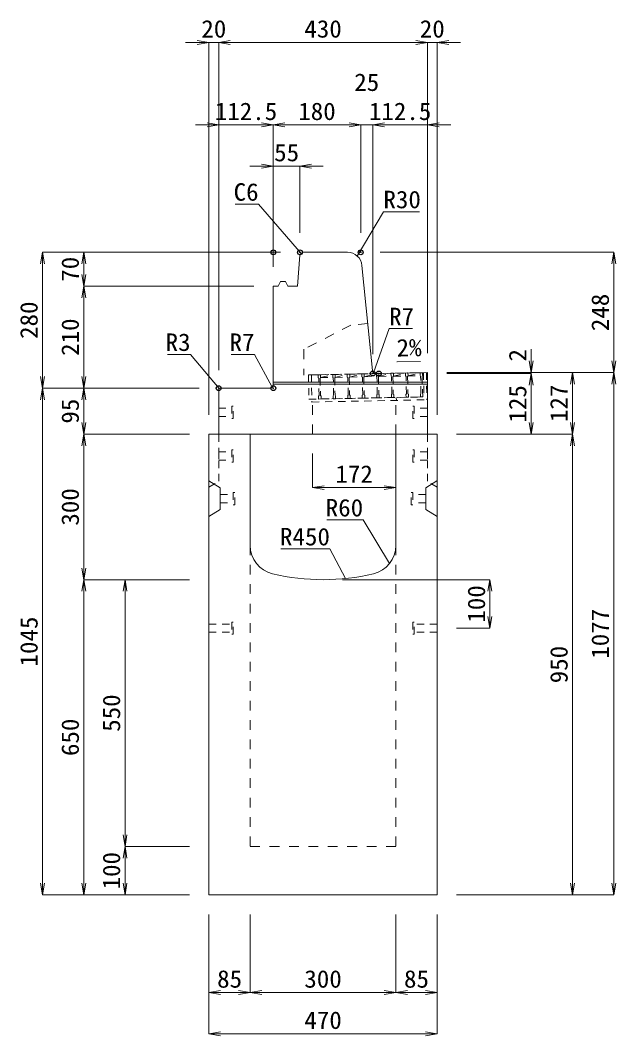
# Model space of a CAD drawing. Units: millimetres at full size; some dimension numbers follow another scale. Extents: x -18734 to 51600, y -18820 to 17820.
# Drawn here: x 6276 to 7503, y -5960 to -3867 of the extents above; entities that cross this region are included whole.
import ezdxf
from ezdxf.enums import TextEntityAlignment as Align

# ---------------------------------------------------------------- set-up
doc = ezdxf.new("R2010")
doc.units = ezdxf.units.MM
doc.header["$LTSCALE"] = 20
doc.header["$PDMODE"] = 32
doc.header["$PDSIZE"] = 10
doc.linetypes.add('USER1', pattern=[2, 1, -1])
doc.linetypes.add('USER2', pattern=[1.35, 0.75, -0.6])
for name, color, linetype, lineweight in [('インサート', 3, 'USER2', 9), ('グレーチング', 7, 'USER2', 5), ('受枠', 3, 'USER2', 9), ('寸法線', 7, 'Continuous', 13), ('引出線', 4, 'Continuous', 13), ('本体', 2, 'Continuous', 13), ('目地', 132, 'Continuous', 5)]:
    doc.layers.add(name, color=color, linetype=linetype, lineweight=lineweight)
doc.layers.add('作業エリア', color=11, linetype='Continuous')
doc.styles.add('ＭＳ 明朝', font='')
doc.styles.get('ＭＳ 明朝').set_extended_font_data('MS Mincho')

# ---------------------------------------------------------------- blocks, each defined once
blk = doc.blocks.new('open_arrow')
at = {"color": 0, "linetype": 'Continuous', "lineweight": -2}
blk.add_lwpolyline([(7.5, 1.25), (0, 0), (7.5, -1.25)], dxfattribs=at)

msp = doc.modelspace()

# ---------------------------------------------------------------- linework, layer by layer
at = {"layer": 'インサート'}
for p, q in [((6685, -4666.5), (6712, -4666.5)), ((6685, -4666.5), (6685, -4683.5)), ((6715, -4662.5), (6712, -4662.5)), ((6712, -4662.5), (6712, -4687.5)), ((6715, -4687.5), (6715, -4662.5)), ((7085, -4662.5), (7088, -4662.5)), ((7085, -4687.5), (7085, -4662.5)), ((7088, -4662.5), (7088, -4687.5)), ((7115, -4666.5), (7088, -4666.5)), ((7115, -4666.5), (7115, -4683.5)), ((6685, -4683.5), (6712, -4683.5)), ((6712, -4687.5), (6715, -4687.5)), ((7088, -4687.5), (7085, -4687.5)), ((7115, -4683.5), (7088, -4683.5)), ((6685, -4756.5), (6712, -4756.5)), ((6685, -4756.5), (6685, -4773.5)), ((6715, -4752.5), (6712, -4752.5)), ((6712, -4752.5), (6712, -4777.5)), ((6715, -4777.5), (6715, -4752.5)), ((7085, -4752.5), (7088, -4752.5)), ((7085, -4777.5), (7085, -4752.5)), ((7088, -4752.5), (7088, -4777.5)), ((7115, -4756.5), (7088, -4756.5)), ((7115, -4756.5), (7115, -4773.5)), ((6685, -4773.5), (6712, -4773.5)), ((6712, -4777.5), (6715, -4777.5)), ((7088, -4777.5), (7085, -4777.5)), ((7115, -4773.5), (7088, -4773.5)), ((6688.2, -4844.5), (6715.2, -4844.5)), ((6688.2, -4844.5), (6688.2, -4861.5)), ((6718.2, -4840.5), (6715.2, -4840.5)), ((6715.2, -4840.5), (6715.2, -4865.5)), ((6718.2, -4865.5), (6718.2, -4840.5)), ((7081.8, -4840.5), (7084.8, -4840.5)), ((7081.8, -4865.5), (7081.8, -4840.5)), ((7084.8, -4840.5), (7084.8, -4865.5)), ((7111.8, -4844.5), (7084.8, -4844.5)), ((7111.8, -4844.5), (7111.8, -4861.5)), ((6688.2, -4861.5), (6715.2, -4861.5)), ((6715.2, -4865.5), (6718.2, -4865.5)), ((7084.8, -4865.5), (7081.8, -4865.5)), ((7111.8, -4861.5), (7084.8, -4861.5)), ((6715, -5107.5), (6712, -5107.5)), ((6712, -5107.5), (6712, -5132.5)), ((6715, -5132.5), (6715, -5107.5)), ((7088, -5107.5), (7085, -5107.5)), ((7085, -5107.5), (7085, -5132.5)), ((7088, -5132.5), (7088, -5107.5)), ((6665, -5111.5), (6712, -5111.5)), ((6665, -5111.5), (6665, -5128.5)), ((6665, -5128.5), (6712, -5128.5)), ((7135, -5111.5), (7088, -5111.5)), ((7135, -5128.5), (7088, -5128.5)), ((7135, -5128.5), (7135, -5111.5)), ((6712, -5132.5), (6715, -5132.5)), ((7085, -5132.5), (7088, -5132.5))]:
    msp.add_line(p, q, dxfattribs=at)
at = {"layer": 'グレーチング'}
for p, q in [((6889.92, -4597.5), (7104.88, -4593.2)), ((6895.04, -4603.4), (6919.92, -4596.9)), ((6895.04, -4603.4), (6920.04, -4602.9)), ((6925.04, -4602.8), (6949.91, -4596.3)), ((6925.04, -4602.8), (6950.03, -4602.3)), ((6955.03, -4602.2), (6979.91, -4595.7)), ((6955.03, -4602.2), (6980.03, -4601.7)), ((6985.03, -4601.6), (7009.9, -4595.1)), ((6985.03, -4601.6), (7010.02, -4601.1)), ((7015.02, -4601), (7039.89, -4594.5)), ((7015.02, -4601), (7040.01, -4600.5)), ((7045.01, -4600.4), (7069.89, -4593.9)), ((7045.01, -4600.4), (7070.01, -4599.9)), ((7075.01, -4599.8), (7099.88, -4593.3)), ((7075.01, -4599.8), (7100, -4599.3)), ((6890.92, -4647.49), (7105.88, -4643.19))]:
    msp.add_line(p, q, dxfattribs=at)
for points in [[(6889.92, -4597.5), (6894.92, -4597.4), (6895.04, -4603.4), (6894.06, -4604.42), (6894.78, -4640.41), (6895.8, -4641.39), (6895.92, -4647.39), (6890.92, -4647.49), (6890.8, -4641.49), (6891.78, -4640.47), (6891.06, -4604.48), (6890.04, -4603.5)], [(6919.92, -4596.9), (6924.92, -4596.8), (6925.04, -4602.8), (6924.06, -4603.82), (6924.78, -4639.81), (6925.8, -4640.79), (6925.92, -4646.79), (6920.92, -4646.89), (6920.8, -4640.89), (6921.78, -4639.87), (6921.06, -4603.88), (6920.04, -4602.9)], [(6949.91, -4596.3), (6954.91, -4596.2), (6955.03, -4602.2), (6954.05, -4603.22), (6954.77, -4639.21), (6955.79, -4640.19), (6955.91, -4646.19), (6950.91, -4646.29), (6950.79, -4640.29), (6951.77, -4639.27), (6951.05, -4603.28), (6950.03, -4602.3)], [(6979.91, -4595.7), (6984.91, -4595.6), (6985.03, -4601.6), (6984.05, -4602.62), (6984.77, -4638.61), (6985.79, -4639.59), (6985.91, -4645.59), (6980.91, -4645.69), (6980.79, -4639.69), (6981.77, -4638.67), (6981.05, -4602.68), (6980.03, -4601.7)], [(7009.9, -4595.1), (7014.9, -4595), (7015.02, -4601), (7014.04, -4602.02), (7014.76, -4638.01), (7015.78, -4638.99), (7015.9, -4644.99), (7010.9, -4645.09), (7010.78, -4639.09), (7011.76, -4638.07), (7011.04, -4602.08), (7010.02, -4601.1)], [(7039.89, -4594.5), (7044.89, -4594.4), (7045.01, -4600.4), (7044.03, -4601.42), (7044.75, -4637.41), (7045.77, -4638.39), (7045.89, -4644.39), (7040.89, -4644.49), (7040.77, -4638.49), (7041.75, -4637.47), (7041.03, -4601.48), (7040.01, -4600.5)], [(7069.89, -4593.9), (7074.89, -4593.8), (7075.01, -4599.8), (7074.03, -4600.82), (7074.75, -4636.81), (7075.77, -4637.79), (7075.89, -4643.79), (7070.89, -4643.89), (7070.77, -4637.89), (7071.75, -4636.87), (7071.03, -4600.88), (7070.01, -4599.9)], [(7099.88, -4593.3), (7104.88, -4593.2), (7105, -4599.2), (7104.02, -4600.22), (7104.74, -4636.21), (7105.76, -4637.19), (7105.88, -4643.19), (7100.88, -4643.29), (7100.76, -4637.29), (7101.74, -4636.27), (7101.02, -4600.28), (7100, -4599.3)]]:
    msp.add_lwpolyline(points, close=True, dxfattribs=at)
at = {"layer": '作業エリア'}
for p in [(6797.5, -4345), (6852.5, -4345), (6977.5, -4345), (7002.5, -4595), (7015, -4595), (6685, -4625), (6797.5, -4625)]:
    msp.add_point(p, dxfattribs=at)
at = {"layer": '受枠'}
for p, q in [((6869.93, -4597.9), (7112.88, -4593.04)), ((6869.93, -4597.9), (6870.93, -4647.89)), ((6875.93, -4597.78), (6877.05, -4653.77)), ((7106.88, -4593.16), (7107.88, -4643.15)), ((7112.88, -4593.04), (7114, -4649.03)), ((6870.93, -4647.89), (7107.88, -4643.15)), ((7050.89, -4644.29), (7051.01, -4650.29)), ((6877.05, -4653.77), (7114, -4649.03))]:
    msp.add_line(p, q, dxfattribs=at)
at = {"layer": '寸法線'}
for p, q in [((6733, -3912.31), (6617, -3912.31)), ((6665, -4680), (6665, -3912.31)), ((6685, -3912.31), (7115, -3912.31)), ((6685, -4588), (6685, -3912.31)), ((6685, -4588), (6685, -3912.31)), ((7067, -3912.31), (7183, -3912.31)), ((7115, -4553), (7115, -3912.31)), ((7115, -4553), (7115, -3912.31)), ((7135, -4680), (7135, -3912.31)), ((6637, -4082.31), (6797.5, -4082.31)), ((6685, -4588), (6685, -4082.31)), ((6797.5, -4082.31), (6977.5, -4082.31)), ((6797.5, -4375), (6797.5, -4082.31)), ((6797.5, -4375), (6797.5, -4082.31)), ((6929.5, -4082.31), (7050.5, -4082.31)), ((6977.5, -4305), (6977.5, -4082.31)), ((6977.5, -4305), (6977.5, -4082.31)), ((7002.5, -4555), (7002.5, -4082.31)), ((7002.5, -4082.31), (7163, -4082.31)), ((7002.5, -4555), (7002.5, -4082.31)), ((7115, -4553), (7115, -4082.31)), ((6749.5, -4167.31), (6900.5, -4167.31)), ((6797.5, -4375), (6797.5, -4167.31)), ((6852.5, -4305), (6852.5, -4167.31)), ((6322.06, -4625), (6322.06, -4345)), ((6812.5, -4345), (6322.06, -4345)), ((6407.06, -4415), (6407.06, -4345)), ((6812.5, -4345), (6407.06, -4345)), ((7017.5, -4345), (7498.78, -4345)), ((7498.78, -4593), (7498.78, -4345)), ((6407.06, -4625), (6407.06, -4415)), ((6757.5, -4415), (6407.06, -4415)), ((6757.5, -4415), (6407.06, -4415)), ((7328.78, -4643), (7328.78, -4545)), ((7155, -4593), (7498.78, -4593)), ((7155, -4593), (7413.78, -4593)), ((7155, -4593), (7328.78, -4593)), ((7155, -4593), (7498.78, -4593)), ((7155, -4595), (7328.78, -4595)), ((7155, -4595), (7328.78, -4595)), ((7328.78, -4720), (7328.78, -4595)), ((7413.78, -4720), (7413.78, -4593)), ((7498.78, -4593), (7498.78, -5670)), ((6322.06, -5670), (6322.06, -4625)), ((6645, -4625), (6322.06, -4625)), ((6645, -4625), (6322.06, -4625)), ((6407.06, -4720), (6407.06, -4625)), ((6645, -4625), (6407.06, -4625)), ((6645, -4625), (6407.06, -4625)), ((6407.06, -4720), (6407.06, -5020)), ((6625, -4720), (6407.06, -4720)), ((6625, -4720), (6407.06, -4720)), ((7175, -4720), (7413.78, -4720)), ((7175, -4720), (7413.78, -4720)), ((7175, -4720), (7328.78, -4720)), ((7413.78, -4720), (7413.78, -5670)), ((6878, -4760), (6878, -4830.23)), ((6878, -4830.23), (7050, -4830.23)), ((6625, -5020), (6407.06, -5020)), ((6407.06, -5670), (6407.06, -5020)), ((6625, -5020), (6407.06, -5020)), ((6492.06, -5020), (6492.06, -5570)), ((6625, -5020), (6492.06, -5020)), ((6940, -5020), (7243.78, -5020)), ((7243.78, -5020), (7243.78, -5120)), ((7175, -5120), (7243.78, -5120)), ((6625, -5570), (6492.06, -5570)), ((6492.06, -5570), (6492.06, -5670)), ((6625, -5570), (6492.06, -5570)), ((6625, -5670), (6322.06, -5670)), ((6625, -5670), (6407.06, -5670)), ((6625, -5670), (6492.06, -5670)), ((7175, -5670), (7413.78, -5670)), ((7175, -5670), (7498.78, -5670)), ((6665, -5710), (6665, -5871.16)), ((6665, -5710), (6665, -5956.16)), ((6750, -5710), (6750, -5871.16)), ((6750, -5710), (6750, -5871.16)), ((7050, -5710), (7050, -5871.16)), ((7050, -5710), (7050, -5871.16)), ((7135, -5710), (7135, -5871.16)), ((7135, -5710), (7135, -5956.16)), ((6665, -5871.16), (6750, -5871.16)), ((6750, -5871.16), (7050, -5871.16)), ((7050, -5871.16), (7135, -5871.16)), ((6665, -5956.16), (7135, -5956.16))]:
    msp.add_line(p, q, dxfattribs=at)
at = {"layer": '引出線'}
for points in [[(6855.29, -4347.99), (6767.27, -4245.82), (6718.92, -4245.82)], [(6970.48, -4352.76), (7024.33, -4261.36), (7099, -4261.36)], [(7004.14, -4593.19), (7036.08, -4502.42), (7084.01, -4502.42)], [(6685.88, -4625.88), (6627.15, -4555.51), (6579.43, -4555.51)], [(6795.45, -4622.95), (6758.75, -4555.51), (6710.82, -4555.51)], [(7052.12, -4570.88), (7100.83, -4569.9), (7052.08, -4570.88)], [(7037.07, -4986.68), (6982.66, -4896.79), (6907.98, -4896.79)], [(6946.44, -5017.6), (6914.22, -4956.45), (6813.21, -4956.45)]]:
    msp.add_lwpolyline(points, dxfattribs=at)
at = {"layer": '本体'}
for p, q in [((6847.5, -4415), (6852.07, -4350.98)), ((6852.07, -4350.98), (6858.5, -4345)), ((6858.5, -4345), (6950.35, -4345)), ((6980.2, -4372.01), (7001.87, -4588.7)), ((6797.5, -4415), (6797.5, -4618)), ((6797.5, -4415), (6807.5, -4415)), ((6807.5, -4415), (6812.5, -4405)), ((6812.5, -4405), (6822.5, -4405)), ((6822.5, -4405), (6827.5, -4415)), ((6827.5, -4415), (6847.5, -4415)), ((7015, -4595), (7008.83, -4595)), ((7115, -4593), (7015, -4595)), ((7115, -4593), (7115, -4720)), ((6790.5, -4625), (6688, -4625)), ((6685, -4628), (6685, -4720)), ((6665, -4720), (6665, -5670)), ((6665, -4720), (6750, -4720)), ((6685, -4720), (7115, -4720)), ((6750, -4720), (6750, -4949.47)), ((7050, -4720), (7135, -4720)), ((7050, -4720), (7050, -4949.47)), ((7135, -4720), (7135, -5670)), ((6665, -5670), (7135, -5670))]:
    msp.add_line(p, q, dxfattribs=at)
at = {"layer": '本体', "linetype": 'USER1'}
for p, q in [((6957.5, -4495), (6860.5, -4545)), ((6992.2, -4492), (6957.5, -4495)), ((6860.5, -4545), (6860.5, -4598.09)), ((7015, -4595), (6860.5, -4598.09)), ((7050, -4720), (7050, -4644.31)), ((6878, -4720), (6878, -4647.75))]:
    msp.add_line(p, q, dxfattribs=at)
at = {"layer": '本体', "linetype": 'USER2', "lineweight": 9}
for p, q in [((6685, -4817), (6685, -4720)), ((7115, -4817), (7115, -4720)), ((6665, -4829.5), (6685, -4817)), ((7135, -4829.5), (7115, -4817))]:
    msp.add_line(p, q, dxfattribs=at)
at = {"layer": '本体', "lineweight": 9}
for p, q in [((6665, -4816), (6688.2, -4830.5)), ((6688.2, -4830.5), (6688.2, -4875.5)), ((7134.58, -4816.26), (7111.8, -4830.5)), ((7111.8, -4830.5), (7111.8, -4875.5)), ((6688.2, -4875.5), (6665, -4890)), ((7111.8, -4875.5), (7135, -4890))]:
    msp.add_line(p, q, dxfattribs=at)
at = {"layer": '本体', "linetype": 'USER1', "lineweight": 15}
for p, q in [((6750, -4949.47), (6750, -5570)), ((7050, -4949.47), (7050, -5570)), ((6750, -5570), (7050, -5570))]:
    msp.add_line(p, q, dxfattribs=at)
at = {"layer": '本体'}
for centre, radius, start, end in [((6950.35, -4375), 30, 5.71059, 90), ((7008.83, -4588), 7, 185.71059, 270), ((6688, -4628), 3, 90, 180), ((6790.5, -4618), 7, 270, 0), ((6810, -4949.47), 60, 180, 256.65764), ((6990, -4949.47), 60, 283.34236, 0), ((6900, -4570), 450, 256.65764, 283.34236)]:
    msp.add_arc(centre, radius, start, end, dxfattribs=at)
at = {"layer": '目地'}
for p, q in [((7115, -4613), (6797.5, -4613)), ((7115, -4617), (6797.5, -4617))]:
    msp.add_line(p, q, dxfattribs=at)

# ---------------------------------------------------------------- block references
at = {"layer": '寸法線', "xscale": 3.2, "yscale": 3.2}
for p, rotation in [((6665, -3912.31), 180), ((7115, -3912.31), 180), ((7115, -3912.31), 180), ((6685, -4082.31), 180), ((6797.5, -4082.31), 180), ((6977.5, -4082.31), 180), ((6977.5, -4082.31), 180), ((6797.5, -4167.31), 180), ((6322.06, -4345), 270), ((6407.06, -4345), 270), ((7498.78, -4345), 270), ((6407.06, -4415), 90), ((6407.06, -4415), 270), ((7328.78, -4593), 90), ((7498.78, -4593), 90), ((6322.06, -4625), 90), ((6407.06, -4625), 90), ((7328.78, -4595), 270), ((7328.78, -4595), 270), ((7413.78, -4593), 270), ((7498.78, -4593), 270), ((6322.06, -4625), 270), ((6407.06, -4625), 270), ((6407.06, -4720), 90), ((7328.78, -4720), 90), ((7413.78, -4720), 90), ((6407.06, -4720), 270), ((7413.78, -4720), 270), ((7050, -4830.23), 180), ((6407.06, -5020), 90), ((6407.06, -5020), 270), ((6492.06, -5020), 270), ((7243.78, -5020), 270), ((7243.78, -5120), 90), ((6492.06, -5570), 90), ((6492.06, -5570), 270), ((6322.06, -5670), 90), ((6407.06, -5670), 90), ((6492.06, -5670), 90), ((7413.78, -5670), 90), ((7498.78, -5670), 90), ((6750, -5871.16), 180), ((7050, -5871.16), 180), ((7135, -5871.16), 180), ((7135, -5956.16), 180)]:
    msp.add_blockref('open_arrow', p, dxfattribs=dict(at, rotation=rotation))
for p in [(6685, -3912.31), (6685, -3912.31), (7135, -3912.31), (6797.5, -4082.31), (7002.5, -4082.31), (7002.5, -4082.31), (7115, -4082.31), (6852.5, -4167.31), (6878, -4830.23), (6665, -5871.16), (6750, -5871.16), (7050, -5871.16), (6665, -5956.16)]:
    msp.add_blockref('open_arrow', p, dxfattribs=at)
at = {"layer": '引出線', "xscale": 0.0533, "yscale": 0.0533}
for p, rotation in [((6855.29, -4347.99), 130.7), ((6970.48, -4352.76), 59.5), ((7052.12, -4570.88), 1.1), ((7004.14, -4593.19), 70.6), ((6685.88, -4625.88), 129.8), ((6795.45, -4622.95), 118.6), ((7037.07, -4986.68), 121.2), ((6946.44, -5017.6), 117.8)]:
    msp.add_blockref('open_arrow', p, dxfattribs=dict(at, rotation=rotation))

# ---------------------------------------------------------------- texts
at = {"layer": '寸法線', "style": 'ＭＳ 明朝', "width": 1.05}
for s, p in [('20', (6675, -3884.31)), ('430', (6900, -3884.31)), ('20', (7125, -3884.31)), ('25', (6990, -3994.31)), ('112.5', (6741.25, -4054.31)), ('180', (6887.5, -4054.31)), ('112.5', (7058.75, -4054.31)), ('55', (6825, -4139.31)), ('172', (6964, -4802.23)), ('85', (6707.5, -5843.16)), ('300', (6900, -5843.16)), ('85', (7092.5, -5843.16)), ('470', (6900, -5928.16))]:
    msp.add_text(s, height=36.03, dxfattribs=at).set_placement(p, align=Align.MIDDLE_CENTER)
for s, p in [('70', (6379.06, -4380)), ('248', (7470.78, -4469)), ('280', (6294.06, -4485)), ('210', (6379.06, -4520)), ('2', (7300.78, -4557.41)), ('125', (7300.78, -4657.5)), ('127', (7385.78, -4656.5)), ('95', (6379.06, -4672.5)), ('300', (6379.06, -4870)), ('100', (7215.78, -5070)), ('1077', (7470.78, -5131.5)), ('1045', (6294.06, -5147.5)), ('950', (7385.78, -5195)), ('550', (6464.06, -5295)), ('650', (6379.06, -5345)), ('100', (6464.06, -5620))]:
    msp.add_text(s, height=36.03, rotation=90, dxfattribs=at).set_placement(p, align=Align.MIDDLE_CENTER)
at = {"layer": '引出線', "style": 'ＭＳ 明朝', "width": 1.05}
for s, p in [('C6', (6767.27, -4202.62)), ('R3', (6627.15, -4512.31)), ('R7', (6758.75, -4512.31)), ('R60', (6982.66, -4853.59)), ('R450', (6914.22, -4913.25))]:
    msp.add_text(s, height=36.03, dxfattribs=at).set_placement(p, align=Align.TOP_RIGHT)
for s, p in [('R30', (7024.33, -4218.16)), ('R7', (7036.08, -4459.22))]:
    msp.add_text(s, height=36.03, dxfattribs=at).set_placement(p, align=Align.TOP_LEFT)
msp.add_text('2%', height=36.03, rotation=1.146, dxfattribs=at).set_placement((7051.15, -4523.98), align=Align.TOP_LEFT)

doc.saveas('drawing.dxf')
